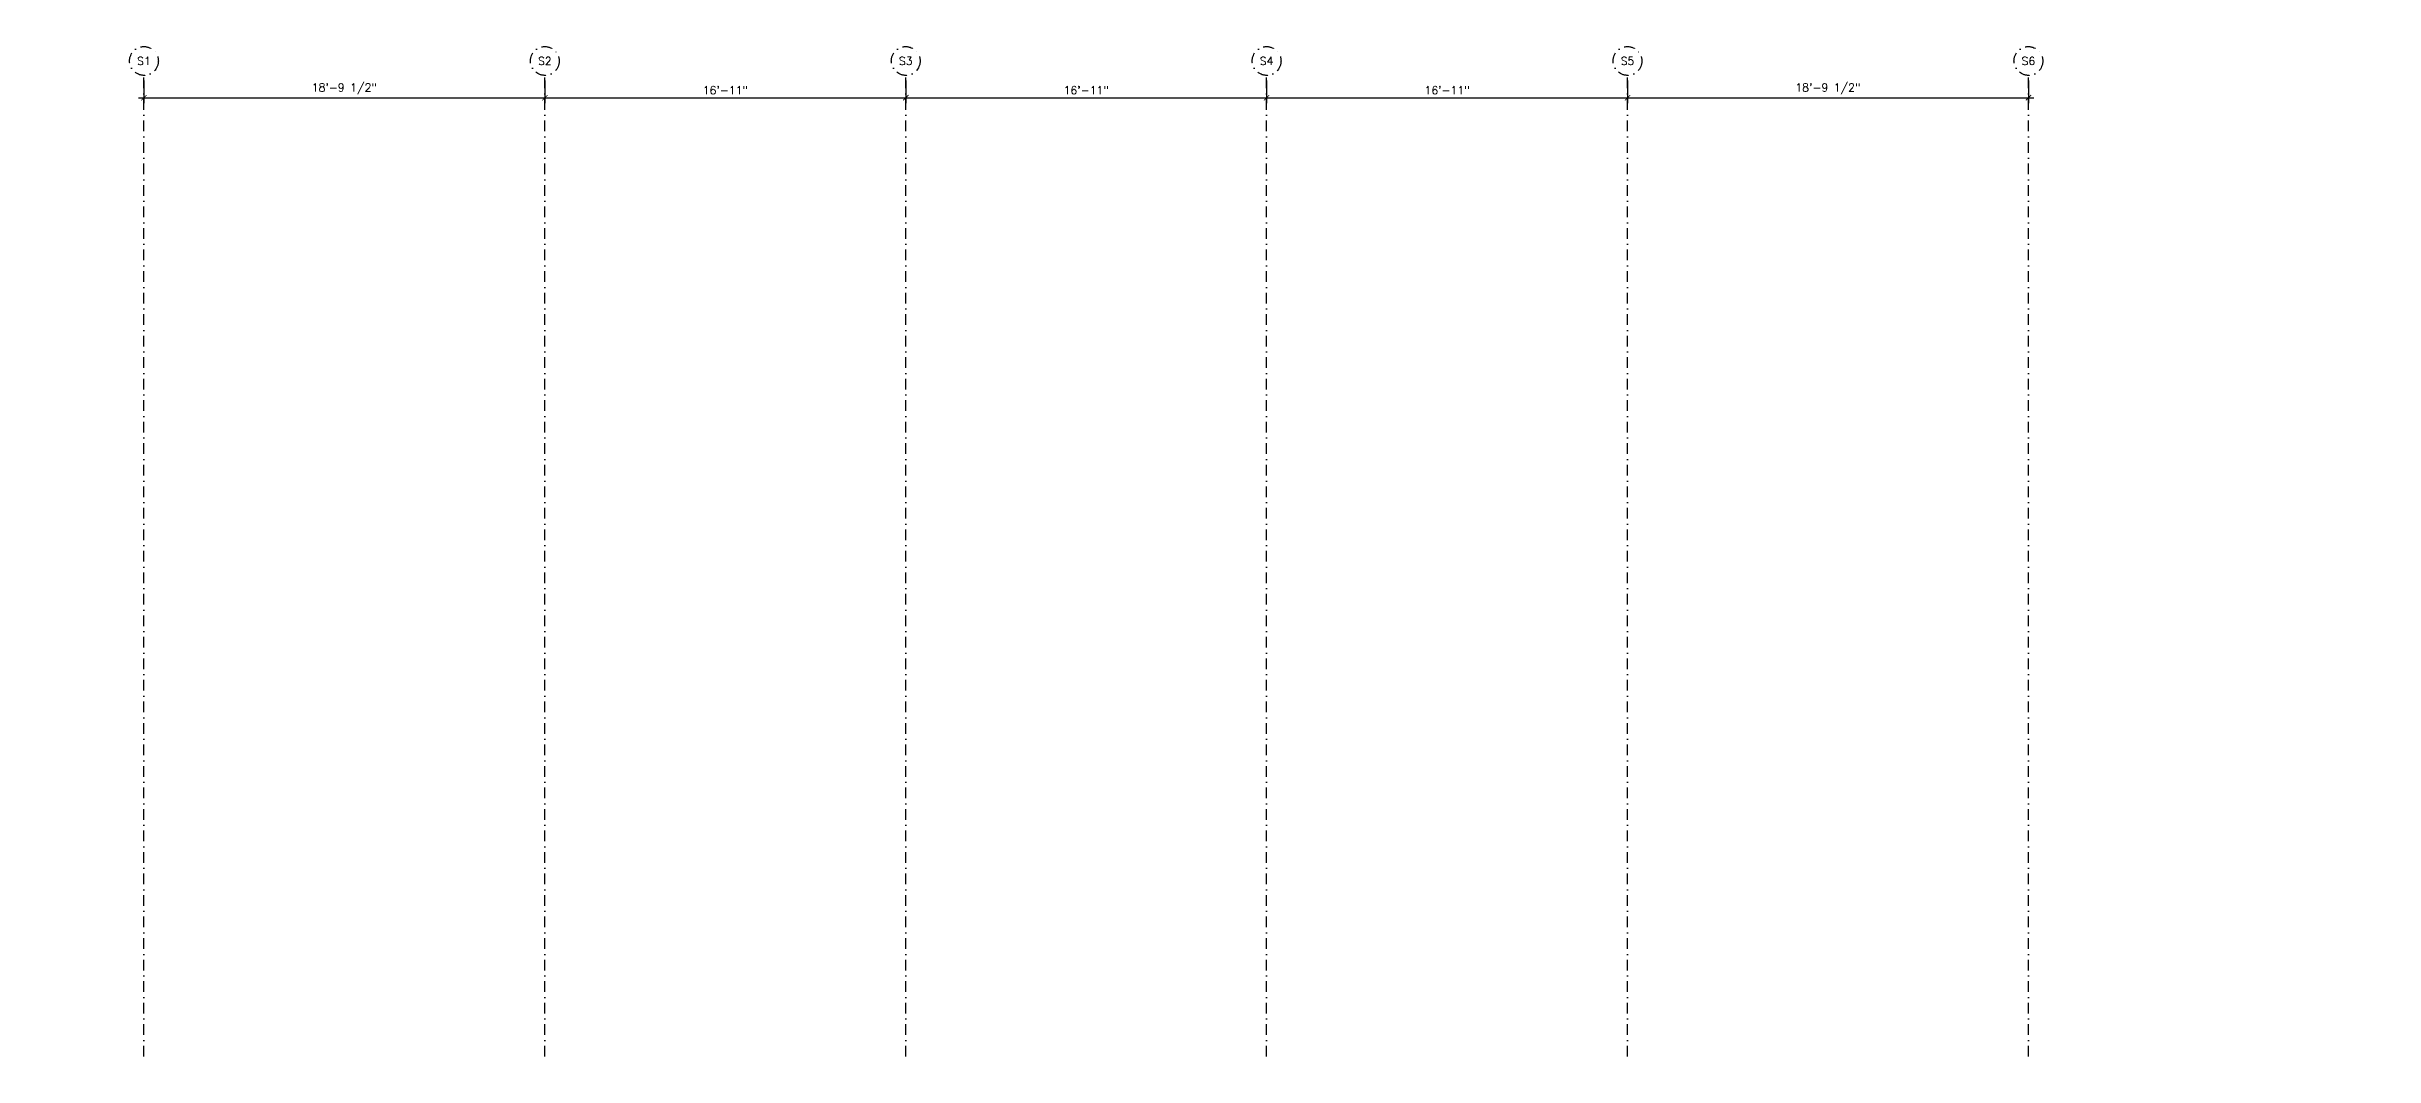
# Model space of a CAD drawing. Header units: inches. Extents: x -5150 to -482, y 8767 to 10802.
# Drawn here: x -3101 to -1791, y 10234 to 10802 of the extents above; entities that cross this region are included whole.
import ezdxf

# ---------------------------------------------------------------- set-up
doc = ezdxf.new("R2010")
doc.units = ezdxf.units.IN
doc.header["$LTSCALE"] = 24
doc.header["$MEASUREMENT"] = 0
doc.linetypes.add('DASHDOT', pattern=[1, 0.5, -0.25, 0, -0.25])
for name, color, linetype in [('A-ANNO-DIMS-S', 2, 'Continuous'), ('A-ANNO-TEXT-S', 4, 'Continuous'), ('S-GRID-STEEL', 1, 'DASHDOT')]:
    doc.layers.add(name, color=color, linetype=linetype)
doc.styles.add('LOWDO_TEXT', font='simplex.shx')
doc.dimstyles.new('LOWDO_DIM_48', dxfattribs={"dimscale": 48, "dimtxt": 0.09375, "dimasz": 0.0625, "dimexe": 0.0625, "dimexo": 0.0625, "dimgap": 0.03125, "dimtad": 1, "dimdec": 3, "dimzin": 3, "dimdsep": 46, "dimlunit": 4, "dimtxsty": 'LOWDO_TEXT', "dimblk1": 'ARCHTICK', "dimblk2": 'ARCHTICK', "dimsah": 1, "dimcen": 0.0625, "dimdle": 0.0625, "dimclrd": 2, "dimclre": 2, "dimclrt": 3, "dimadec": 0, "dimazin": 0, "dimtfac": 1, "dimtdec": 3, "dimtmove": 1, "dimatfit": 3, "dimldrblk": 'ARCHTICK', "dimfxl": 1, "dimfrac": 2, "dimtolj": 1, "dimtzin": 0, "dimarcsym": 0})

# ---------------------------------------------------------------- blocks, each defined once
blk = doc.blocks.new('_ARCHTICK')
at = {"color": 0, "linetype": 'ByBlock', "const_width": 0.15}
blk.add_lwpolyline([(-0.5, -0.5), (0.5, 0.5)], dxfattribs=at)
blk = doc.blocks.new('*D132')
at = {"layer": 'A-ANNO-DIMS-S', "color": 2, "lineweight": -2, "transparency": 16777216}
for p, q in [((-3045.8, 10782.7), (-3045.8, 10770.1)), ((-2820.3, 10782.7), (-2820.3, 10770.1)), ((-3048.8, 10773.1), (-2817.3, 10773.1))]:
    blk.add_line(p, q, dxfattribs=at)
at = {"layer": 'DEFPOINTS', "color": 0, "transparency": 16777216}
for p in [(-3045.8, 10785.7), (-2820.3, 10785.7), (-2820.3, 10773.1)]:
    blk.add_point(p, dxfattribs=at)
at = {"layer": 'A-ANNO-DIMS-S', "color": 2, "lineweight": -2, "transparency": 16777216, "xscale": 3, "yscale": 3, "zscale": 3, "rotation": 180}
blk.add_blockref('_ARCHTICK', (-3045.8, 10773.1), dxfattribs=at)
at = {"layer": 'A-ANNO-DIMS-S', "color": 2, "lineweight": -2, "transparency": 16777216, "xscale": 3, "yscale": 3, "zscale": 3}
blk.add_blockref('_ARCHTICK', (-2820.3, 10773.1), dxfattribs=at)
at = {"layer": 'A-ANNO-DIMS-S', "color": 3, "transparency": 16777216, "insert": (-2933.1, 10778.1), "char_height": 4.5, "attachment_point": 5, "style": 'LOWDO_TEXT'}
blk.add_mtext('\\A1;18\'-9 1/2"', dxfattribs=at)
blk = doc.blocks.new('*D133')
at = {"layer": 'A-ANNO-DIMS-S', "color": 2, "lineweight": -2, "transparency": 16777216}
for p, q in [((-2820.3, 10782.7), (-2820.3, 10770.1)), ((-2617.3, 10782.7), (-2617.3, 10770.1)), ((-2823.3, 10773.1), (-2614.3, 10773.1))]:
    blk.add_line(p, q, dxfattribs=at)
at = {"layer": 'DEFPOINTS', "color": 0, "transparency": 16777216}
for p in [(-2820.3, 10785.7), (-2617.3, 10785.7), (-2617.3, 10773.1)]:
    blk.add_point(p, dxfattribs=at)
at = {"layer": 'A-ANNO-DIMS-S', "color": 2, "lineweight": -2, "transparency": 16777216, "xscale": 3, "yscale": 3, "zscale": 3, "rotation": 180}
blk.add_blockref('_ARCHTICK', (-2820.3, 10773.1), dxfattribs=at)
at = {"layer": 'A-ANNO-DIMS-S', "color": 2, "lineweight": -2, "transparency": 16777216, "xscale": 3, "yscale": 3, "zscale": 3}
blk.add_blockref('_ARCHTICK', (-2617.3, 10773.1), dxfattribs=at)
at = {"layer": 'A-ANNO-DIMS-S', "color": 3, "transparency": 16777216, "insert": (-2718.8, 10777.3), "char_height": 4.5, "attachment_point": 5, "style": 'LOWDO_TEXT'}
blk.add_mtext('\\A1;16\'-11"', dxfattribs=at)
blk = doc.blocks.new('*D134')
at = {"layer": 'A-ANNO-DIMS-S', "color": 2, "lineweight": -2, "transparency": 16777216}
for p, q in [((-2617.3, 10782.7), (-2617.3, 10770.1)), ((-2414.3, 10782.7), (-2414.3, 10770.1)), ((-2620.3, 10773.1), (-2411.3, 10773.1))]:
    blk.add_line(p, q, dxfattribs=at)
at = {"layer": 'DEFPOINTS', "color": 0, "transparency": 16777216}
for p in [(-2617.3, 10785.7), (-2414.3, 10785.7), (-2414.3, 10773.1)]:
    blk.add_point(p, dxfattribs=at)
at = {"layer": 'A-ANNO-DIMS-S', "color": 2, "lineweight": -2, "transparency": 16777216, "xscale": 3, "yscale": 3, "zscale": 3, "rotation": 180}
blk.add_blockref('_ARCHTICK', (-2617.3, 10773.1), dxfattribs=at)
at = {"layer": 'A-ANNO-DIMS-S', "color": 2, "lineweight": -2, "transparency": 16777216, "xscale": 3, "yscale": 3, "zscale": 3}
blk.add_blockref('_ARCHTICK', (-2414.3, 10773.1), dxfattribs=at)
at = {"layer": 'A-ANNO-DIMS-S', "color": 3, "transparency": 16777216, "insert": (-2515.8, 10777.3), "char_height": 4.5, "attachment_point": 5, "style": 'LOWDO_TEXT'}
blk.add_mtext('\\A1;16\'-11"', dxfattribs=at)
blk = doc.blocks.new('*D135')
at = {"layer": 'A-ANNO-DIMS-S', "color": 2, "lineweight": -2, "transparency": 16777216}
for p, q in [((-2414.3, 10782.7), (-2414.3, 10770.1)), ((-2211.3, 10782.7), (-2211.3, 10770.1)), ((-2417.3, 10773.1), (-2208.3, 10773.1))]:
    blk.add_line(p, q, dxfattribs=at)
at = {"layer": 'DEFPOINTS', "color": 0, "transparency": 16777216}
for p in [(-2414.3, 10785.7), (-2211.3, 10785.7), (-2211.3, 10773.1)]:
    blk.add_point(p, dxfattribs=at)
at = {"layer": 'A-ANNO-DIMS-S', "color": 2, "lineweight": -2, "transparency": 16777216, "xscale": 3, "yscale": 3, "zscale": 3, "rotation": 180}
blk.add_blockref('_ARCHTICK', (-2414.3, 10773.1), dxfattribs=at)
at = {"layer": 'A-ANNO-DIMS-S', "color": 2, "lineweight": -2, "transparency": 16777216, "xscale": 3, "yscale": 3, "zscale": 3}
blk.add_blockref('_ARCHTICK', (-2211.3, 10773.1), dxfattribs=at)
at = {"layer": 'A-ANNO-DIMS-S', "color": 3, "transparency": 16777216, "insert": (-2312.8, 10777.3), "char_height": 4.5, "attachment_point": 5, "style": 'LOWDO_TEXT'}
blk.add_mtext('\\A1;16\'-11"', dxfattribs=at)
blk = doc.blocks.new('*D136')
at = {"layer": 'A-ANNO-DIMS-S', "color": 2, "lineweight": -2, "transparency": 16777216}
for p, q in [((-2211.3, 10782.7), (-2211.3, 10770.1)), ((-1985.8, 10782.7), (-1985.8, 10770.1)), ((-2214.3, 10773.1), (-1982.8, 10773.1))]:
    blk.add_line(p, q, dxfattribs=at)
at = {"layer": 'DEFPOINTS', "color": 0, "transparency": 16777216}
for p in [(-2211.3, 10785.7), (-1985.8, 10785.7), (-1985.8, 10773.1)]:
    blk.add_point(p, dxfattribs=at)
at = {"layer": 'A-ANNO-DIMS-S', "color": 2, "lineweight": -2, "transparency": 16777216, "xscale": 3, "yscale": 3, "zscale": 3, "rotation": 180}
blk.add_blockref('_ARCHTICK', (-2211.3, 10773.1), dxfattribs=at)
at = {"layer": 'A-ANNO-DIMS-S', "color": 2, "lineweight": -2, "transparency": 16777216, "xscale": 3, "yscale": 3, "zscale": 3}
blk.add_blockref('_ARCHTICK', (-1985.8, 10773.1), dxfattribs=at)
at = {"layer": 'A-ANNO-DIMS-S', "color": 3, "transparency": 16777216, "insert": (-2098.6, 10778.1), "char_height": 4.5, "attachment_point": 5, "style": 'LOWDO_TEXT'}
blk.add_mtext('\\A1;18\'-9 1/2"', dxfattribs=at)
blk = doc.blocks.new('*D152')
at = {"layer": 'A-ANNO-DIMS-S', "color": 2, "lineweight": -2, "transparency": 16777216}
for p, q in [((-3690, 10782.7), (-3690, 10770.1)), ((-3464.5, 10782.7), (-3464.5, 10770.1)), ((-3461.5, 10773.1), (-3693, 10773.1))]:
    blk.add_line(p, q, dxfattribs=at)
at = {"layer": 'DEFPOINTS', "color": 0, "transparency": 16777216}
for p in [(-3690, 10785.7), (-3464.5, 10785.7), (-3690, 10773.1), (-1376.3, 10747.5), (-1184.3, 10747.5), (-1184.3, 10741.2)]:
    blk.add_point(p, dxfattribs=at)
at = {"layer": 'A-ANNO-DIMS-S', "color": 2, "lineweight": -2, "transparency": 16777216, "xscale": 3, "yscale": 3, "zscale": 3, "rotation": 180}
blk.add_blockref('_ARCHTICK', (-3690, 10773.1), dxfattribs=at)
at = {"layer": 'A-ANNO-DIMS-S', "color": 2, "lineweight": -2, "transparency": 16777216, "xscale": 3, "yscale": 3, "zscale": 3}
blk.add_blockref('_ARCHTICK', (-3464.5, 10773.1), dxfattribs=at)
at = {"layer": 'A-ANNO-DIMS-S', "color": 3, "transparency": 16777216, "insert": (-3577.3, 10778.1), "char_height": 4.5, "attachment_point": 5, "style": 'LOWDO_TEXT'}
blk.add_mtext('\\A1;18\'-9 1/2"', dxfattribs=at)
blk = doc.blocks.new('*D153')
at = {"layer": 'A-ANNO-DIMS-S', "color": 2, "lineweight": -2, "transparency": 16777216}
for p, q in [((-3893, 10782.7), (-3893, 10770.1)), ((-3690, 10782.7), (-3690, 10770.1)), ((-718.3, 10782.7), (-718.3, 10770.1)), ((-600.3, 10782.7), (-600.3, 10770.1)), ((-3687, 10773.1), (-3896, 10773.1)), ((-597.3, 10773.1), (-721.3, 10773.1))]:
    blk.add_line(p, q, dxfattribs=at)
at = {"layer": 'DEFPOINTS', "color": 0, "transparency": 16777216}
for p in [(-3893, 10785.7), (-3690, 10785.7), (-718.3, 10785.7), (-600.3, 10785.7), (-3893, 10773.1), (-718.3, 10773.1)]:
    blk.add_point(p, dxfattribs=at)
at = {"layer": 'A-ANNO-DIMS-S', "color": 2, "lineweight": -2, "transparency": 16777216, "xscale": 3, "yscale": 3, "zscale": 3, "rotation": 180}
for p in [(-3893, 10773.1), (-718.3, 10773.1)]:
    blk.add_blockref('_ARCHTICK', p, dxfattribs=at)
at = {"layer": 'A-ANNO-DIMS-S', "color": 2, "lineweight": -2, "transparency": 16777216, "xscale": 3, "yscale": 3, "zscale": 3}
for p in [(-3690, 10773.1), (-600.3, 10773.1)]:
    blk.add_blockref('_ARCHTICK', p, dxfattribs=at)
at = {"layer": 'A-ANNO-DIMS-S', "color": 3, "transparency": 16777216, "char_height": 4.5, "attachment_point": 5, "style": 'LOWDO_TEXT'}
for s, insert in [('\\A1;16\'-11"', (-3791.5, 10777.3)), ('\\A1;9\'-10"', (-659.3, 10777.3))]:
    blk.add_mtext(s, dxfattribs=dict(at, insert=insert))
blk = doc.blocks.new('*D154')
at = {"layer": 'A-ANNO-DIMS-S', "color": 2, "lineweight": -2, "transparency": 16777216}
for p, q in [((-4096, 10782.7), (-4096, 10770.1)), ((-3893, 10782.7), (-3893, 10770.1)), ((-3890, 10773.1), (-4099, 10773.1))]:
    blk.add_line(p, q, dxfattribs=at)
at = {"layer": 'DEFPOINTS', "color": 0, "transparency": 16777216}
for p in [(-4096, 10785.7), (-3893, 10785.7), (-4096, 10773.1), (-893.6, 10735.5), (-893.6, 10729.2), (-487.1, 10735.5)]:
    blk.add_point(p, dxfattribs=at)
at = {"layer": 'A-ANNO-DIMS-S', "color": 2, "lineweight": -2, "transparency": 16777216, "xscale": 3, "yscale": 3, "zscale": 3, "rotation": 180}
blk.add_blockref('_ARCHTICK', (-4096, 10773.1), dxfattribs=at)
at = {"layer": 'A-ANNO-DIMS-S', "color": 2, "lineweight": -2, "transparency": 16777216, "xscale": 3, "yscale": 3, "zscale": 3}
blk.add_blockref('_ARCHTICK', (-3893, 10773.1), dxfattribs=at)
at = {"layer": 'A-ANNO-DIMS-S', "color": 3, "transparency": 16777216, "insert": (-3994.5, 10777.3), "char_height": 4.5, "attachment_point": 5, "style": 'LOWDO_TEXT'}
blk.add_mtext('\\A1;16\'-11"', dxfattribs=at)
blk = doc.blocks.new('*D160')
at = {"layer": 'A-ANNO-DIMS-S', "color": 2, "lineweight": -2, "transparency": 16777216}
for p, q in [((-4524.5, 10782.7), (-4524.5, 10770.1)), ((-4299, 10782.7), (-4299, 10770.1)), ((-600.3, 10782.7), (-600.3, 10770.1)), ((-489.8, 10782.7), (-489.8, 10770.1)), ((-4296, 10773.1), (-4527.5, 10773.1)), ((-486.8, 10773.1), (-603.3, 10773.1))]:
    blk.add_line(p, q, dxfattribs=at)
at = {"layer": 'DEFPOINTS', "color": 0, "transparency": 16777216}
for p in [(-4524.5, 10785.7), (-4299, 10785.7), (-600.3, 10785.7), (-489.8, 10785.7), (-4524.5, 10773.1), (-600.3, 10773.1)]:
    blk.add_point(p, dxfattribs=at)
at = {"layer": 'A-ANNO-DIMS-S', "color": 2, "lineweight": -2, "transparency": 16777216, "xscale": 3, "yscale": 3, "zscale": 3, "rotation": 180}
for p in [(-4524.5, 10773.1), (-600.3, 10773.1)]:
    blk.add_blockref('_ARCHTICK', p, dxfattribs=at)
at = {"layer": 'A-ANNO-DIMS-S', "color": 2, "lineweight": -2, "transparency": 16777216, "xscale": 3, "yscale": 3, "zscale": 3}
for p in [(-4299, 10773.1), (-489.8, 10773.1)]:
    blk.add_blockref('_ARCHTICK', p, dxfattribs=at)
at = {"layer": 'A-ANNO-DIMS-S', "color": 3, "transparency": 16777216, "char_height": 4.5, "attachment_point": 5, "style": 'LOWDO_TEXT'}
for s, insert in [('\\A1;18\'-9 1/2"', (-4411.8, 10778.1)), ('\\A1;9\'-2 1/2"', (-545.1, 10778.1))]:
    blk.add_mtext(s, dxfattribs=dict(at, insert=insert))

msp = doc.modelspace()

# ---------------------------------------------------------------- linework, layer by layer
at = {"layer": 'S-GRID-STEEL', "linetype": 'DASHDOT', "ltscale": 0.5}
for points in [[(-3045.8183, 10233.9652), (-3045.8183, 10785.6729)], [(-2820.3183, 10233.9652), (-2820.3183, 10785.6729)], [(-2617.3183, 10233.9652), (-2617.3183, 10785.6729)], [(-2414.3183, 10233.9652), (-2414.3183, 10785.6729)], [(-2211.3183, 10233.9652), (-2211.3183, 10785.6729)], [(-1985.8183, 10233.9652), (-1985.8183, 10785.6729)]]:
    msp.add_lwpolyline(points, dxfattribs=at)
at = {"layer": 'S-GRID-STEEL', "ltscale": 0.5}
for centre in [(-3045.8183, 10793.7729), (-2820.3183, 10793.7729), (-2617.3183, 10793.7729), (-2414.3183, 10793.7729), (-2211.3183, 10793.7729), (-1985.8183, 10793.7729)]:
    msp.add_circle(centre, 8.1, dxfattribs=at)

# ---------------------------------------------------------------- texts
at = {"layer": 'A-ANNO-TEXT-S', "insert": (-3045.8183, 10793.7729), "char_height": 4.5, "attachment_point": 5, "style": 'LOWDO_TEXT'}
msp.add_mtext('\\A1;S1', dxfattribs=at)
at = {"layer": 'A-ANNO-TEXT-S', "char_height": 4.5, "width": 5.357143, "attachment_point": 5, "style": 'LOWDO_TEXT'}
for s, insert in [('\\A1;S2', (-2820.3183, 10793.7729)), ('\\A1;S3', (-2617.3183, 10793.7729)), ('\\A1;S4', (-2414.3183, 10793.7729)), ('\\A1;S5', (-2211.3183, 10793.7729)), ('\\A1;S6', (-1985.8183, 10793.7729))]:
    msp.add_mtext(s, dxfattribs=dict(at, insert=insert))

# ---------------------------------------------------------------- dimensions: what is measured, and where the dimension line sits
at = {"layer": 'A-ANNO-DIMS-S'}
for base, p1, p2, picture, middle in [((-600.3349, 10773.1433), (-489.8349, 10785.6729), (-600.3349, 10785.6729), '*D160', (-545.0849, 10778.0719)), ((-4096.0118, 10773.1433), (-3893.0118, 10785.6729), (-4096.0118, 10785.6729), '*D154', (-3994.5118, 10777.3219)), ((-3893.0118, 10773.1433), (-3690.0118, 10785.6729), (-3893.0118, 10785.6729), '*D153', (-3791.5118, 10777.3219)), ((-3690.0118, 10773.1433), (-3464.5118, 10785.6729), (-3690.0118, 10785.6729), '*D152', (-3577.2618, 10778.0719))]:
    dim = msp.add_linear_dim(base=base, p1=p1, p2=p2, angle=180, dimstyle='LOWDO_DIM_48', dxfattribs=at)
    dim.commit()
    dim.dimension.update_dxf_attribs({"geometry": picture, "text_midpoint": middle})
for base, p1, p2, picture, middle in [((-2820.3183, 10773.1433), (-3045.8183, 10785.6729), (-2820.3183, 10785.6729), '*D132', (-2933.0683, 10778.0719)), ((-2617.3183, 10773.1433), (-2820.3183, 10785.6729), (-2617.3183, 10785.6729), '*D133', (-2718.8183, 10777.3219)), ((-2414.3183, 10773.1433), (-2617.3183, 10785.6729), (-2414.3183, 10785.6729), '*D134', (-2515.8183, 10777.3219)), ((-2211.3183, 10773.1433), (-2414.3183, 10785.6729), (-2211.3183, 10785.6729), '*D135', (-2312.8183, 10777.3219)), ((-1985.8183, 10773.1433), (-2211.3183, 10785.6729), (-1985.8183, 10785.6729), '*D136', (-2098.5683, 10778.0719))]:
    dim = msp.add_linear_dim(base=base, p1=p1, p2=p2, dimstyle='LOWDO_DIM_48', dxfattribs=at)
    dim.commit()
    dim.dimension.update_dxf_attribs({"geometry": picture, "text_midpoint": middle})

doc.saveas('drawing.dxf')
